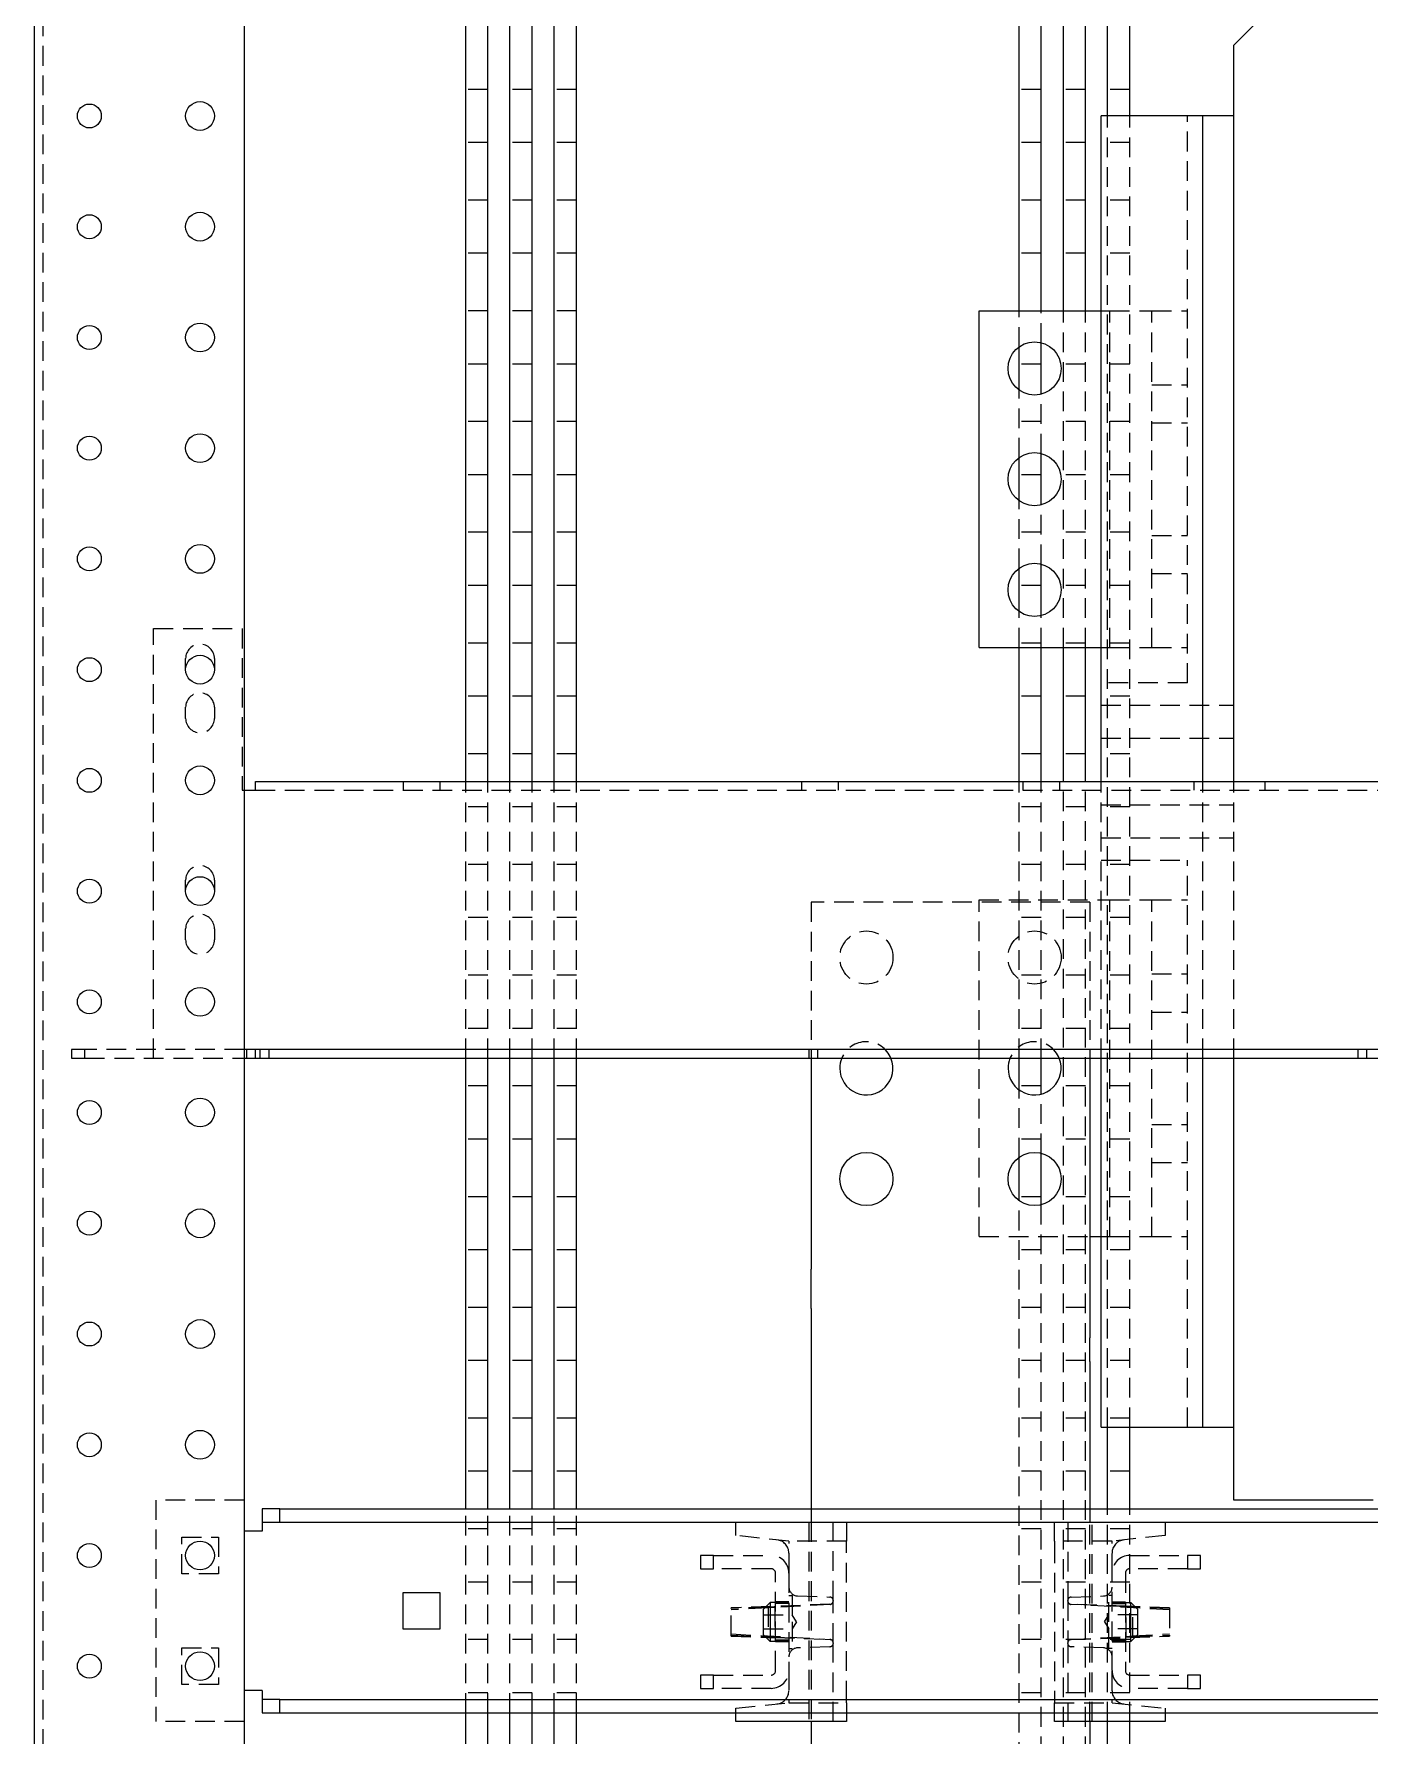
# Model space of a CAD drawing. Header units: millimetres. Extents: x -116965 to 323937, y 291661 to 566926.
# Drawn here: x -12152.3 to -11936.8, y 326147.3 to 326421.8 of the extents above; entities that cross this region are included whole.
import ezdxf

# ---------------------------------------------------------------- set-up
doc = ezdxf.new("R2010")
doc.units = ezdxf.units.MM
doc.linetypes.add('HIDDEN2', pattern=[4.7625, 3.175, -1.5875])
doc.layers.add('ALPHA', color=255, linetype='Continuous')
doc.layers.add('Pointille_Court', color=40, linetype='HIDDEN2', lineweight=25)

msp = doc.modelspace()

# ---------------------------------------------------------------- linework, layer by layer
at = {"layer": 'ALPHA'}
for p, q in [((-12152.301211, 326596.090376), (-12152.301211, 325881.804662)), ((-12118.372639, 326596.090376), (-12118.372639, 325881.804662)), ((-12082.658354, 326301.268947), (-12082.658354, 326596.090376)), ((-12079.086925, 326301.268947), (-12079.086925, 326596.090376)), ((-12075.515496, 326301.268947), (-12075.515496, 326596.090376)), ((-12071.944068, 326301.268947), (-12071.944068, 326596.090376)), ((-12068.372639, 326301.268947), (-12068.372639, 326596.090376)), ((-12064.801211, 326301.268947), (-12064.801211, 326596.090376)), ((-11993.372639, 326377.161805), (-11993.372639, 326596.090376)), ((-11989.801211, 326377.161805), (-11989.801211, 326596.090376)), ((-11986.229782, 326377.161805), (-11986.229782, 326596.090376)), ((-11982.658354, 326377.161805), (-11982.658354, 326596.090376)), ((-11979.086925, 326408.590376), (-11979.086925, 326596.090376)), ((-11975.515496, 326408.590376), (-11975.515496, 326596.090376)), ((-11958.729782, 326420.018947), (-11951.586925, 326427.161805)), ((-11958.729782, 326408.590376), (-11958.729782, 326420.018947)), ((-11980.158354, 326301.268947), (-11980.158354, 326408.590376)), ((-11963.729782, 326408.590376), (-11980.158354, 326408.590376)), ((-11963.729782, 326301.268947), (-11963.729782, 326408.590376)), ((-11958.729782, 326408.590376), (-11963.729782, 326408.590376)), ((-11958.729782, 326301.268947), (-11958.729782, 326408.590376)), ((-11999.801211, 326377.161805), (-11980.158354, 326377.161805)), ((-11999.801211, 326322.87609), (-11999.801211, 326377.161805)), ((-11993.372639, 326364.395092), (-11993.372639, 326371.357088)), ((-11989.801211, 326363.726465), (-11989.801211, 326372.025715)), ((-11993.372639, 326346.537949), (-11993.372639, 326353.499945)), ((-11989.801211, 326345.869322), (-11989.801211, 326354.168572)), ((-11993.372639, 326328.680807), (-11993.372639, 326335.642802)), ((-11989.801211, 326328.012179), (-11989.801211, 326336.31143)), ((-11999.801211, 326322.87609), (-11980.158354, 326322.87609)), ((-11993.372639, 326301.268947), (-11993.372639, 326322.87609)), ((-11989.801211, 326301.268947), (-11989.801211, 326322.87609)), ((-11986.229782, 326301.268947), (-11986.229782, 326322.87609)), ((-11982.658354, 326301.268947), (-11982.658354, 326322.87609)), ((-12118.372639, 326299.840376), (-12116.586925, 326299.840376)), ((-12116.586925, 326299.840376), (-12116.586925, 326301.268947)), ((-12116.586925, 326301.268947), (-11843.015496, 326301.268947)), ((-11757.658354, 326258.054662), (-12118.372639, 326258.054662)), ((-12118.372639, 326256.62609), (-11757.658354, 326256.62609)), ((-12082.658354, 326183.947519), (-12082.658354, 326256.62609)), ((-12079.086925, 326183.947519), (-12079.086925, 326256.62609)), ((-12075.515496, 326183.947519), (-12075.515496, 326256.62609)), ((-12071.944068, 326183.947519), (-12071.944068, 326256.62609)), ((-12068.372639, 326183.947519), (-12068.372639, 326256.62609)), ((-12064.801211, 326183.947519), (-12064.801211, 326256.62609)), ((-12026.944068, 326256.62609), (-12026.944068, 326222.595091)), ((-11993.372639, 326251.537949), (-11993.372639, 326256.62609)), ((-11989.801211, 326250.869322), (-11989.801211, 326256.62609)), ((-11981.944068, 326256.62609), (-11981.944068, 326222.595091)), ((-11980.158354, 326197.161805), (-11980.158354, 326256.62609)), ((-11963.729782, 326197.161805), (-11963.729782, 326256.62609)), ((-11958.729782, 326197.161805), (-11958.729782, 326256.62609)), ((-11993.372639, 326233.680807), (-11993.372639, 326240.642802)), ((-11989.801211, 326233.012179), (-11989.801211, 326241.31143)), ((-11981.944068, 326227.87609), (-11980.158354, 326227.87609)), ((-12026.944068, 326216.281638), (-12026.944068, 326222.595091)), ((-11981.944068, 326222.595091), (-11981.944068, 326216.281638)), ((-12026.944068, 326216.281638), (-12026.944068, 326211.537255)), ((-11981.944068, 326216.281638), (-11981.944068, 326211.537255)), ((-12026.944068, 326211.537255), (-12026.944068, 326207.749183)), ((-11981.944068, 326207.749183), (-11981.944068, 326211.537255)), ((-12026.944068, 326207.749183), (-12026.944068, 326183.947519)), ((-11981.944068, 326207.749183), (-11981.944068, 326183.947519)), ((-11980.158354, 326197.161805), (-11963.729782, 326197.161805)), ((-11979.086925, 326183.947519), (-11979.086925, 326197.161805)), ((-11975.515496, 326183.947519), (-11975.515496, 326197.161805)), ((-11963.729782, 326197.161805), (-11958.729782, 326197.161805)), ((-11958.729782, 326185.37609), (-11958.729782, 326197.161805)), ((-11936.229782, 326185.37609), (-11958.729782, 326185.37609)), ((-12115.515496, 326183.947519), (-12115.515496, 326181.804662)), ((-12112.658354, 326183.947519), (-12115.515496, 326183.947519)), ((-12115.515496, 326181.804662), (-12112.658354, 326181.804662)), ((-12115.515496, 326181.804662), (-12115.515496, 326180.37609)), ((-12112.658354, 326183.947519), (-11763.372639, 326183.947519)), ((-12112.658354, 326181.804662), (-12112.658354, 326183.947519)), ((-12112.658354, 326181.804662), (-11763.372639, 326181.804662)), ((-12115.515496, 326180.37609), (-12118.372639, 326180.37609)), ((-12092.765496, 326170.483233), (-12086.836925, 326170.483233)), ((-12092.765496, 326164.554662), (-12092.765496, 326170.483233)), ((-12086.836925, 326170.483233), (-12086.836925, 326164.554662)), ((-12086.836925, 326164.554662), (-12092.765496, 326164.554662)), ((-12115.515496, 326154.661805), (-12118.372639, 326154.661805)), ((-12115.515496, 326154.661805), (-12115.515496, 326153.233233)), ((-12115.515496, 326153.233233), (-12115.515496, 326151.090376)), ((-12112.658354, 326153.233233), (-12115.515496, 326153.233233)), ((-12112.658354, 326153.233233), (-11763.372639, 326153.233233)), ((-12112.658354, 326151.090376), (-12112.658354, 326153.233233)), ((-12115.515496, 326151.090376), (-12112.658354, 326151.090376)), ((-12112.658354, 326151.090376), (-11763.372639, 326151.090376)), ((-12082.658354, 326082.161805), (-12082.658354, 326151.090376)), ((-12079.086925, 326082.161805), (-12079.086925, 326151.090376)), ((-12075.515496, 326082.161805), (-12075.515496, 326151.090376)), ((-12071.944068, 326082.161805), (-12071.944068, 326151.090376)), ((-12068.372639, 326082.161805), (-12068.372639, 326151.090376)), ((-12064.801211, 326082.161805), (-12064.801211, 326151.090376)), ((-12039.086925, 326149.661805), (-12039.086925, 326151.090376)), ((-12021.229782, 326149.661805), (-12039.086925, 326149.661805)), ((-12026.944068, 326149.661805), (-12026.944068, 326022.518947)), ((-12021.229782, 326151.090376), (-12021.229782, 326149.661805)), ((-11987.658354, 326149.661805), (-11987.658354, 326151.090376)), ((-11969.801211, 326149.661805), (-11987.658354, 326149.661805)), ((-11981.944068, 326149.661805), (-11981.944068, 326022.518947)), ((-11979.086925, 326126.260885), (-11979.086925, 326149.661805)), ((-11975.515496, 326126.260885), (-11975.515496, 326149.661805)), ((-11969.801211, 326151.090376), (-11969.801211, 326149.661805))]:
    msp.add_line(p, q, dxfattribs=at)
for centre, radius in [((-12143.372639, 326408.590376), 1.928571), ((-12125.515496, 326408.590376), 2.321429), ((-12125.515496, 326390.733233), 2.321429), ((-12143.372639, 326390.733233), 1.928571), ((-12143.372639, 326372.87609), 1.928571), ((-12125.515496, 326372.87609), 2.321429), ((-11990.872639, 326367.87609), 4.285714), ((-12125.515496, 326355.018947), 2.321429), ((-12143.372639, 326355.018947), 1.928571), ((-11990.872639, 326350.018947), 4.285714), ((-12143.372639, 326337.161805), 1.928571), ((-12125.515496, 326337.161805), 2.321429), ((-11990.872639, 326332.161805), 4.285714), ((-12125.515496, 326319.304662), 2.321429), ((-12143.372639, 326319.304662), 1.928571), ((-12143.372639, 326301.447519), 1.928571), ((-12125.515496, 326301.447519), 2.321429), ((-12125.515496, 326283.590376), 2.321429), ((-12143.372639, 326283.590376), 1.928571), ((-12143.372639, 326265.733233), 1.928571), ((-12125.515496, 326265.733233), 2.321429), ((-12143.372639, 326247.87609), 1.928571), ((-12125.515496, 326247.87609), 2.321429), ((-12018.015496, 326237.161805), 4.285714), ((-11990.872639, 326237.161805), 4.285714), ((-12143.372639, 326230.018947), 1.928571), ((-12125.515496, 326230.018947), 2.321429), ((-12143.372639, 326212.161805), 1.928571), ((-12125.515496, 326212.161805), 2.321429), ((-12143.372639, 326194.304662), 1.928571), ((-12125.515496, 326194.304662), 2.321429), ((-12143.372639, 326176.447519), 1.928571), ((-12125.515496, 326176.447519), 2.321429), ((-12143.372639, 326158.590376), 1.928571), ((-12125.515496, 326158.590376), 2.321429)]:
    msp.add_circle(centre, radius, dxfattribs=at)
for centre, start, end in [((-12018.015496, 326255.018947), 157.97568716, 180), ((-12018.015496, 326255.018947), 180, 22.02431284), ((-11990.872639, 326255.018947), 157.97568716, 180), ((-11990.872639, 326255.018947), 180, 22.02431284)]:
    msp.add_arc(centre, 4.285714, start, end, dxfattribs=at)
at = {"layer": 'Pointille_Court'}
for p, q in [((-12150.872639, 326596.090376), (-12150.872639, 325881.804662)), ((-12079.086925, 326412.87609), (-12082.658354, 326412.87609)), ((-12071.944068, 326412.87609), (-12075.515496, 326412.87609)), ((-12064.801211, 326412.87609), (-12068.372639, 326412.87609)), ((-11989.801211, 326412.87609), (-11993.372639, 326412.87609)), ((-11982.658354, 326412.87609), (-11986.229782, 326412.87609)), ((-11975.515496, 326412.87609), (-11979.086925, 326412.87609)), ((-11979.086925, 326197.161805), (-11979.086925, 326408.590376)), ((-11975.515496, 326197.161805), (-11975.515496, 326408.590376)), ((-11966.229782, 326317.161805), (-11966.229782, 326408.590376)), ((-12079.086925, 326404.304662), (-12082.658354, 326404.304662)), ((-12071.944068, 326404.304662), (-12075.515496, 326404.304662)), ((-12064.801211, 326404.304662), (-12068.372639, 326404.304662)), ((-11989.801211, 326404.304662), (-11993.372639, 326404.304662)), ((-11982.658354, 326404.304662), (-11986.229782, 326404.304662)), ((-11975.515496, 326404.304662), (-11979.086925, 326404.304662)), ((-12079.086925, 326395.018947), (-12082.658354, 326395.018947)), ((-12071.944068, 326395.018947), (-12075.515496, 326395.018947)), ((-12064.801211, 326395.018947), (-12068.372639, 326395.018947)), ((-11989.801211, 326395.018947), (-11993.372639, 326395.018947)), ((-11982.658354, 326395.018947), (-11986.229782, 326395.018947)), ((-11975.515496, 326395.018947), (-11979.086925, 326395.018947)), ((-12079.086925, 326386.447519), (-12082.658354, 326386.447519)), ((-12071.944068, 326386.447519), (-12075.515496, 326386.447519)), ((-12064.801211, 326386.447519), (-12068.372639, 326386.447519)), ((-11989.801211, 326386.447519), (-11993.372639, 326386.447519)), ((-11982.658354, 326386.447519), (-11986.229782, 326386.447519)), ((-11975.515496, 326386.447519), (-11979.086925, 326386.447519)), ((-12079.086925, 326377.161805), (-12082.658354, 326377.161805)), ((-12071.944068, 326377.161805), (-12075.515496, 326377.161805)), ((-12064.801211, 326377.161805), (-12068.372639, 326377.161805)), ((-11993.372639, 326371.357088), (-11993.372639, 326377.161805)), ((-11989.801211, 326372.025715), (-11989.801211, 326377.161805)), ((-11986.229782, 326322.87609), (-11986.229782, 326377.161805)), ((-11982.658354, 326322.87609), (-11982.658354, 326377.161805)), ((-11980.158354, 326377.161805), (-11978.729782, 326377.161805)), ((-11978.729782, 326322.87609), (-11978.729782, 326377.161805)), ((-11978.729782, 326377.161805), (-11971.944068, 326377.161805)), ((-11971.944068, 326377.161805), (-11966.229782, 326377.161805)), ((-11971.944068, 326322.87609), (-11971.944068, 326377.161805)), ((-12079.086925, 326368.590376), (-12082.658354, 326368.590376)), ((-12071.944068, 326368.590376), (-12075.515496, 326368.590376)), ((-12064.801211, 326368.590376), (-12068.372639, 326368.590376)), ((-11989.801211, 326368.590376), (-11993.372639, 326368.590376)), ((-11982.658354, 326368.590376), (-11986.229782, 326368.590376)), ((-11975.515496, 326368.590376), (-11979.086925, 326368.590376)), ((-11993.372639, 326353.499945), (-11993.372639, 326364.395092)), ((-11989.801211, 326354.168572), (-11989.801211, 326363.726465)), ((-11971.944068, 326365.233233), (-11966.229782, 326365.233233)), ((-12079.086925, 326359.304662), (-12082.658354, 326359.304662)), ((-12071.944068, 326359.304662), (-12075.515496, 326359.304662)), ((-12064.801211, 326359.304662), (-12068.372639, 326359.304662)), ((-11989.801211, 326359.304662), (-11993.372639, 326359.304662)), ((-11982.658354, 326359.304662), (-11986.229782, 326359.304662)), ((-11975.515496, 326359.304662), (-11979.086925, 326359.304662)), ((-11971.944068, 326359.090376), (-11966.229782, 326359.090376)), ((-12079.086925, 326350.733233), (-12082.658354, 326350.733233)), ((-12071.944068, 326350.733233), (-12075.515496, 326350.733233)), ((-12064.801211, 326350.733233), (-12068.372639, 326350.733233)), ((-11989.801211, 326350.733233), (-11993.372639, 326350.733233)), ((-11982.658354, 326350.733233), (-11986.229782, 326350.733233)), ((-11975.515496, 326350.733233), (-11979.086925, 326350.733233)), ((-11993.372639, 326335.642802), (-11993.372639, 326346.537949)), ((-11989.801211, 326336.31143), (-11989.801211, 326345.869322)), ((-12079.086925, 326341.447519), (-12082.658354, 326341.447519)), ((-12071.944068, 326341.447519), (-12075.515496, 326341.447519)), ((-12064.801211, 326341.447519), (-12068.372639, 326341.447519)), ((-11989.801211, 326341.447519), (-11993.372639, 326341.447519)), ((-11982.658354, 326341.447519), (-11986.229782, 326341.447519)), ((-11975.515496, 326341.447519), (-11979.086925, 326341.447519)), ((-11971.944068, 326340.947519), (-11966.229782, 326340.947519)), ((-12079.086925, 326332.87609), (-12082.658354, 326332.87609)), ((-12071.944068, 326332.87609), (-12075.515496, 326332.87609)), ((-12064.801211, 326332.87609), (-12068.372639, 326332.87609)), ((-11989.801211, 326332.87609), (-11993.372639, 326332.87609)), ((-11982.658354, 326332.87609), (-11986.229782, 326332.87609)), ((-11975.515496, 326332.87609), (-11979.086925, 326332.87609)), ((-11971.944068, 326334.804662), (-11966.229782, 326334.804662)), ((-11993.372639, 326322.87609), (-11993.372639, 326328.680807)), ((-11989.801211, 326322.87609), (-11989.801211, 326328.012179)), ((-12133.015496, 326325.911805), (-12118.729782, 326325.911805)), ((-12133.015496, 326256.62609), (-12133.015496, 326325.911805)), ((-12118.729782, 326325.911805), (-12118.729782, 326299.840376)), ((-12079.086925, 326323.590376), (-12082.658354, 326323.590376)), ((-12071.944068, 326323.590376), (-12075.515496, 326323.590376)), ((-12064.801211, 326323.590376), (-12068.372639, 326323.590376)), ((-11989.801211, 326323.590376), (-11993.372639, 326323.590376)), ((-11982.658354, 326323.590376), (-11986.229782, 326323.590376)), ((-11980.158354, 326322.87609), (-11978.729782, 326322.87609)), ((-11975.515496, 326323.590376), (-11979.086925, 326323.590376)), ((-11978.729782, 326322.87609), (-11971.944068, 326322.87609)), ((-11971.944068, 326322.87609), (-11966.229782, 326322.87609)), ((-12127.836925, 326319.304662), (-12127.836925, 326321.090376)), ((-12123.194068, 326321.090376), (-12123.194068, 326319.304662)), ((-11966.229782, 326317.161805), (-11980.158354, 326317.161805)), ((-12079.086925, 326315.018947), (-12082.658354, 326315.018947)), ((-12071.944068, 326315.018947), (-12075.515496, 326315.018947)), ((-12064.801211, 326315.018947), (-12068.372639, 326315.018947)), ((-11989.801211, 326315.018947), (-11993.372639, 326315.018947)), ((-11982.658354, 326315.018947), (-11986.229782, 326315.018947)), ((-11980.158354, 326313.590376), (-11958.729782, 326313.590376)), ((-11975.515496, 326315.018947), (-11979.086925, 326315.018947)), ((-12127.836925, 326311.447519), (-12127.836925, 326313.233233)), ((-12123.194068, 326313.233233), (-12123.194068, 326311.447519)), ((-11980.158354, 326308.233233), (-11958.729782, 326308.233233)), ((-12079.086925, 326305.733233), (-12082.658354, 326305.733233)), ((-12071.944068, 326305.733233), (-12075.515496, 326305.733233)), ((-12064.801211, 326305.733233), (-12068.372639, 326305.733233)), ((-11989.801211, 326305.733233), (-11993.372639, 326305.733233)), ((-11982.658354, 326305.733233), (-11986.229782, 326305.733233)), ((-11975.515496, 326305.733233), (-11979.086925, 326305.733233)), ((-12118.729782, 326299.840376), (-12118.372639, 326299.840376)), ((-12116.586925, 326299.840376), (-11843.015496, 326299.840376)), ((-12092.765496, 326301.268947), (-12092.765496, 326299.840376)), ((-12086.836925, 326301.268947), (-12086.836925, 326299.840376)), ((-12082.658354, 326256.62609), (-12082.658354, 326301.268947)), ((-12079.086925, 326256.62609), (-12079.086925, 326301.268947)), ((-12075.515496, 326256.62609), (-12075.515496, 326301.268947)), ((-12071.944068, 326256.62609), (-12071.944068, 326301.268947)), ((-12068.372639, 326256.62609), (-12068.372639, 326301.268947)), ((-12064.801211, 326256.62609), (-12064.801211, 326301.268947)), ((-12028.479782, 326301.268947), (-12028.479782, 326299.840376)), ((-12022.551211, 326301.268947), (-12022.551211, 326299.840376)), ((-11993.372639, 326256.62609), (-11993.372639, 326301.268947)), ((-11992.765496, 326301.268947), (-11992.765496, 326299.840376)), ((-11989.801211, 326256.62609), (-11989.801211, 326301.268947)), ((-11986.836925, 326301.268947), (-11986.836925, 326299.840376)), ((-11986.229782, 326067.87609), (-11986.229782, 326301.268947)), ((-11982.658354, 326067.87609), (-11982.658354, 326301.268947)), ((-11980.158354, 326256.62609), (-11980.158354, 326301.268947)), ((-11965.158354, 326301.268947), (-11965.158354, 326299.840376)), ((-11963.729782, 326256.62609), (-11963.729782, 326301.268947)), ((-11958.729782, 326256.62609), (-11958.729782, 326301.268947)), ((-11953.729782, 326301.268947), (-11953.729782, 326299.840376)), ((-12079.086925, 326297.161805), (-12082.658354, 326297.161805)), ((-12071.944068, 326297.161805), (-12075.515496, 326297.161805)), ((-12064.801211, 326297.161805), (-12068.372639, 326297.161805)), ((-11989.801211, 326297.161805), (-11993.372639, 326297.161805)), ((-11982.658354, 326297.161805), (-11986.229782, 326297.161805)), ((-11980.158354, 326297.518947), (-11958.729782, 326297.518947)), ((-11975.515496, 326297.161805), (-11979.086925, 326297.161805)), ((-11980.158354, 326292.161805), (-11958.729782, 326292.161805)), ((-12079.086925, 326287.87609), (-12082.658354, 326287.87609)), ((-12071.944068, 326287.87609), (-12075.515496, 326287.87609)), ((-12064.801211, 326287.87609), (-12068.372639, 326287.87609)), ((-11989.801211, 326287.87609), (-11993.372639, 326287.87609)), ((-11982.658354, 326287.87609), (-11986.229782, 326287.87609)), ((-11980.158354, 326288.590376), (-11966.229782, 326288.590376)), ((-11975.515496, 326287.87609), (-11979.086925, 326287.87609)), ((-11966.229782, 326197.161805), (-11966.229782, 326288.590376)), ((-12127.836925, 326283.590376), (-12127.836925, 326285.37609)), ((-12123.194068, 326285.37609), (-12123.194068, 326283.590376)), ((-11981.944068, 326281.804662), (-12026.944068, 326281.804662)), ((-12026.944068, 326281.804662), (-12026.944068, 326256.62609)), ((-11999.801211, 326282.161805), (-11980.158354, 326282.161805)), ((-11999.801211, 326227.87609), (-11999.801211, 326282.161805)), ((-11981.944068, 326281.804662), (-11981.944068, 326256.62609)), ((-11980.158354, 326282.161805), (-11978.729782, 326282.161805)), ((-11978.729782, 326227.87609), (-11978.729782, 326282.161805)), ((-11978.729782, 326282.161805), (-11971.944068, 326282.161805)), ((-11971.944068, 326282.161805), (-11966.229782, 326282.161805)), ((-11971.944068, 326227.87609), (-11971.944068, 326282.161805)), ((-12079.086925, 326279.304662), (-12082.658354, 326279.304662)), ((-12071.944068, 326279.304662), (-12075.515496, 326279.304662)), ((-12064.801211, 326279.304662), (-12068.372639, 326279.304662)), ((-11989.801211, 326279.304662), (-11993.372639, 326279.304662)), ((-11982.658354, 326279.304662), (-11986.229782, 326279.304662)), ((-11975.515496, 326279.304662), (-11979.086925, 326279.304662)), ((-12127.836925, 326275.733233), (-12127.836925, 326277.518947)), ((-12123.194068, 326277.518947), (-12123.194068, 326275.733233)), ((-12079.086925, 326270.018947), (-12082.658354, 326270.018947)), ((-12071.944068, 326270.018947), (-12075.515496, 326270.018947)), ((-12064.801211, 326270.018947), (-12068.372639, 326270.018947)), ((-11989.801211, 326270.018947), (-11993.372639, 326270.018947)), ((-11982.658354, 326270.018947), (-11986.229782, 326270.018947)), ((-11975.515496, 326270.018947), (-11979.086925, 326270.018947)), ((-11971.944068, 326270.233233), (-11966.229782, 326270.233233)), ((-11971.944068, 326264.090376), (-11966.229782, 326264.090376)), ((-12079.086925, 326261.447519), (-12082.658354, 326261.447519)), ((-12071.944068, 326261.447519), (-12075.515496, 326261.447519)), ((-12064.801211, 326261.447519), (-12068.372639, 326261.447519)), ((-11989.801211, 326261.447519), (-11993.372639, 326261.447519)), ((-11982.658354, 326261.447519), (-11986.229782, 326261.447519)), ((-11975.515496, 326261.447519), (-11979.086925, 326261.447519)), ((-12146.229782, 326258.054662), (-12146.229782, 326256.62609)), ((-12144.086925, 326258.054662), (-12146.229782, 326258.054662)), ((-12146.229782, 326256.62609), (-12144.086925, 326256.62609)), ((-12118.372639, 326258.054662), (-12144.086925, 326258.054662)), ((-12144.086925, 326256.62609), (-12144.086925, 326258.054662)), ((-12144.086925, 326256.62609), (-12118.372639, 326256.62609)), ((-12118.015496, 326258.054662), (-12118.015496, 326256.62609)), ((-12116.586925, 326256.62609), (-12116.586925, 326258.054662)), ((-12115.872639, 326258.054662), (-12115.872639, 326256.62609)), ((-12114.444068, 326258.054662), (-12114.444068, 326256.62609)), ((-12027.301211, 326258.054662), (-12027.301211, 326256.62609)), ((-12025.872639, 326258.054662), (-12025.872639, 326256.62609)), ((-11938.729782, 326258.054662), (-11938.729782, 326256.62609)), ((-11937.301211, 326258.054662), (-11937.301211, 326256.62609)), ((-12079.086925, 326252.161805), (-12082.658354, 326252.161805)), ((-12071.944068, 326252.161805), (-12075.515496, 326252.161805)), ((-12064.801211, 326252.161805), (-12068.372639, 326252.161805)), ((-11989.801211, 326252.161805), (-11993.372639, 326252.161805)), ((-11993.372639, 326240.642802), (-11993.372639, 326251.537949)), ((-11989.801211, 326241.31143), (-11989.801211, 326250.869322)), ((-11982.658354, 326252.161805), (-11986.229782, 326252.161805)), ((-11975.515496, 326252.161805), (-11979.086925, 326252.161805)), ((-11971.944068, 326245.947519), (-11966.229782, 326245.947519)), ((-12079.086925, 326243.590376), (-12082.658354, 326243.590376)), ((-12071.944068, 326243.590376), (-12075.515496, 326243.590376)), ((-12064.801211, 326243.590376), (-12068.372639, 326243.590376)), ((-11989.801211, 326243.590376), (-11993.372639, 326243.590376)), ((-11982.658354, 326243.590376), (-11986.229782, 326243.590376)), ((-11975.515496, 326243.590376), (-11979.086925, 326243.590376)), ((-11971.944068, 326239.804662), (-11966.229782, 326239.804662)), ((-12079.086925, 326234.304662), (-12082.658354, 326234.304662)), ((-12071.944068, 326234.304662), (-12075.515496, 326234.304662)), ((-12064.801211, 326234.304662), (-12068.372639, 326234.304662)), ((-11989.801211, 326234.304662), (-11993.372639, 326234.304662)), ((-11982.658354, 326234.304662), (-11986.229782, 326234.304662)), ((-11975.515496, 326234.304662), (-11979.086925, 326234.304662)), ((-11993.372639, 326057.428517), (-11993.372639, 326233.680807)), ((-11989.801211, 326067.87609), (-11989.801211, 326233.012179)), ((-12079.086925, 326225.733233), (-12082.658354, 326225.733233)), ((-12071.944068, 326225.733233), (-12075.515496, 326225.733233)), ((-12064.801211, 326225.733233), (-12068.372639, 326225.733233)), ((-11999.801211, 326227.87609), (-11981.944068, 326227.87609)), ((-11989.801211, 326225.733233), (-11993.372639, 326225.733233)), ((-11982.658354, 326225.733233), (-11986.229782, 326225.733233)), ((-11980.158354, 326227.87609), (-11978.729782, 326227.87609)), ((-11975.515496, 326225.733233), (-11979.086925, 326225.733233)), ((-11978.729782, 326227.87609), (-11971.944068, 326227.87609)), ((-11971.944068, 326227.87609), (-11966.229782, 326227.87609)), ((-12079.086925, 326216.447519), (-12082.658354, 326216.447519)), ((-12071.944068, 326216.447519), (-12075.515496, 326216.447519)), ((-12064.801211, 326216.447519), (-12068.372639, 326216.447519)), ((-11989.801211, 326216.447519), (-11993.372639, 326216.447519)), ((-11982.658354, 326216.447519), (-11986.229782, 326216.447519)), ((-11975.515496, 326216.447519), (-11979.086925, 326216.447519)), ((-12079.086925, 326207.87609), (-12082.658354, 326207.87609)), ((-12071.944068, 326207.87609), (-12075.515496, 326207.87609)), ((-12064.801211, 326207.87609), (-12068.372639, 326207.87609)), ((-11989.801211, 326207.87609), (-11993.372639, 326207.87609)), ((-11982.658354, 326207.87609), (-11986.229782, 326207.87609)), ((-11975.515496, 326207.87609), (-11979.086925, 326207.87609)), ((-12079.086925, 326198.590376), (-12082.658354, 326198.590376)), ((-12071.944068, 326198.590376), (-12075.515496, 326198.590376)), ((-12064.801211, 326198.590376), (-12068.372639, 326198.590376)), ((-11989.801211, 326198.590376), (-11993.372639, 326198.590376)), ((-11982.658354, 326198.590376), (-11986.229782, 326198.590376)), ((-11975.515496, 326198.590376), (-11979.086925, 326198.590376)), ((-12079.086925, 326190.018947), (-12082.658354, 326190.018947)), ((-12071.944068, 326190.018947), (-12075.515496, 326190.018947)), ((-12064.801211, 326190.018947), (-12068.372639, 326190.018947)), ((-11989.801211, 326190.018947), (-11993.372639, 326190.018947)), ((-11982.658354, 326190.018947), (-11986.229782, 326190.018947)), ((-11975.515496, 326190.018947), (-11979.086925, 326190.018947)), ((-12132.658354, 326185.37609), (-12132.658354, 326149.661805)), ((-12118.372639, 326185.37609), (-12132.658354, 326185.37609)), ((-12082.658354, 326151.090376), (-12082.658354, 326183.947519)), ((-12079.086925, 326151.090376), (-12079.086925, 326183.947519)), ((-12075.515496, 326151.090376), (-12075.515496, 326183.947519)), ((-12071.944068, 326151.090376), (-12071.944068, 326183.947519)), ((-12068.372639, 326151.090376), (-12068.372639, 326183.947519)), ((-12064.801211, 326151.090376), (-12064.801211, 326183.947519)), ((-12039.086925, 326179.661805), (-12039.086925, 326181.804662)), ((-12027.301211, 326181.804662), (-12027.301211, 326149.661805)), ((-12026.944068, 326183.947519), (-12026.944068, 326181.804662)), ((-12026.944068, 326181.804662), (-12026.944068, 326149.661805)), ((-12023.372639, 326169.201614), (-12023.372639, 326181.804662)), ((-12021.229782, 326181.804662), (-12021.229782, 326178.761805)), ((-11987.658354, 326178.761805), (-11987.658354, 326181.804662)), ((-11985.515496, 326181.804662), (-11985.515496, 326169.201614)), ((-11981.944068, 326183.947519), (-11981.944068, 326181.804662)), ((-11981.944068, 326149.661805), (-11981.944068, 326181.804662)), ((-11981.586925, 326149.661805), (-11981.586925, 326181.804662)), ((-11979.086925, 326149.661805), (-11979.086925, 326183.947519)), ((-11975.515496, 326149.661805), (-11975.515496, 326183.947519)), ((-11969.801211, 326181.804662), (-11969.801211, 326179.661805)), ((-12128.479782, 326173.483233), (-12128.479782, 326179.411805)), ((-12128.479782, 326179.411805), (-12122.551211, 326179.411805)), ((-12122.551211, 326179.411805), (-12122.551211, 326173.483233)), ((-12079.086925, 326180.733233), (-12082.658354, 326180.733233)), ((-12071.944068, 326180.733233), (-12075.515496, 326180.733233)), ((-12064.801211, 326180.733233), (-12068.372639, 326180.733233)), ((-12030.515496, 326178.760911), (-12039.086925, 326179.661805)), ((-11989.801211, 326180.733233), (-11993.372639, 326180.733233)), ((-11982.658354, 326180.733233), (-11986.229782, 326180.733233)), ((-11975.515496, 326180.733233), (-11979.086925, 326180.733233)), ((-11969.801211, 326179.661805), (-11978.372639, 326178.760911)), ((-12044.801211, 326176.447519), (-12044.801211, 326174.304662)), ((-12042.658354, 326176.447519), (-12044.801211, 326176.447519)), ((-12042.658354, 326176.447519), (-12033.372639, 326176.447519)), ((-12042.658354, 326174.304662), (-12042.658354, 326176.447519)), ((-12021.229782, 326178.761805), (-12030.515496, 326178.761805)), ((-12030.515496, 326178.761805), (-12030.515496, 326178.760911)), ((-12030.515496, 326178.760911), (-12030.515496, 326178.404662)), ((-12030.515496, 326176.831474), (-12030.515496, 326173.590376)), ((-12021.229782, 326178.404662), (-12021.229782, 326178.761805)), ((-12021.229782, 326153.061805), (-12021.229782, 326178.404662)), ((-11987.658354, 326178.761805), (-11987.658354, 326178.404662)), ((-11978.372639, 326178.761805), (-11987.658354, 326178.761805)), ((-11987.658354, 326178.404662), (-11987.658354, 326153.061805)), ((-11978.372639, 326178.760911), (-11978.372639, 326178.761805)), ((-11978.372639, 326178.404662), (-11978.372639, 326178.760911)), ((-11978.372639, 326173.590376), (-11978.372639, 326176.831474)), ((-11975.515496, 326176.447519), (-11966.229782, 326176.447519)), ((-11964.086925, 326176.447519), (-11966.229782, 326176.447519)), ((-11966.229782, 326176.447519), (-11966.229782, 326174.304662)), ((-11964.086925, 326174.304662), (-11964.086925, 326176.447519)), ((-12122.551211, 326173.483233), (-12128.479782, 326173.483233)), ((-12044.801211, 326174.304662), (-12042.658354, 326174.304662)), ((-12033.372639, 326174.304662), (-12042.658354, 326174.304662)), ((-12032.658354, 326157.87609), (-12032.658354, 326173.590376)), ((-12030.515496, 326173.590376), (-12030.515496, 326157.87609)), ((-11978.372639, 326157.87609), (-11978.372639, 326173.590376)), ((-11976.229782, 326173.590376), (-11976.229782, 326157.87609)), ((-11966.229782, 326174.304662), (-11975.515496, 326174.304662)), ((-11966.229782, 326174.304662), (-11964.086925, 326174.304662)), ((-12079.086925, 326172.161805), (-12082.658354, 326172.161805)), ((-12071.944068, 326172.161805), (-12075.515496, 326172.161805)), ((-12064.801211, 326172.161805), (-12068.372639, 326172.161805)), ((-11989.801211, 326172.161805), (-11993.372639, 326172.161805)), ((-11982.658354, 326172.161805), (-11986.229782, 326172.161805)), ((-11975.515496, 326172.161805), (-11979.086925, 326172.161805)), ((-12023.889528, 326168.572201), (-12039.801211, 326168.012704)), ((-12033.872639, 326168.133854), (-12039.801211, 326167.87609)), ((-12039.801211, 326167.87609), (-12039.801211, 326168.012704)), ((-12033.872639, 326168.000197), (-12039.801211, 326167.666967)), ((-12039.801211, 326163.590376), (-12039.801211, 326167.87609)), ((-12034.622639, 326167.804662), (-12033.551211, 326168.87609)), ((-12033.872639, 326168.221168), (-12033.872639, 326168.133854)), ((-12032.801211, 326168.180438), (-12033.872639, 326168.133854)), ((-12033.872639, 326168.133854), (-12033.872639, 326163.332612)), ((-12032.801211, 326168.060419), (-12033.872639, 326168.000197)), ((-12030.515496, 326168.87609), (-12033.551211, 326168.87609)), ((-12033.551211, 326168.87609), (-12033.551211, 326165.733233)), ((-12023.885084, 326168.568096), (-12032.801211, 326168.180438)), ((-12023.87829, 326168.561955), (-12032.801211, 326168.060419)), ((-12032.801211, 326168.180438), (-12032.801211, 326168.258842)), ((-12032.801211, 326168.180438), (-12032.801211, 326163.286028)), ((-12030.515496, 326168.947519), (-12032.658354, 326168.947519)), ((-12030.515496, 326168.697519), (-12032.658354, 326168.697519)), ((-12030.515496, 326170.018947), (-12029.979782, 326170.018947)), ((-12029.979782, 326170.018947), (-12029.979782, 326165.733233)), ((-12029.136781, 326169.920236), (-12023.889657, 326169.737002)), ((-12023.372639, 326169.201614), (-12023.372639, 326169.103304)), ((-12023.372639, 326162.363162), (-12023.372639, 326169.103304)), ((-11985.515496, 326169.103304), (-11985.515496, 326169.201614)), ((-11985.515496, 326169.103304), (-11985.515496, 326162.363162)), ((-11969.086925, 326167.666967), (-11985.009846, 326168.561955)), ((-11976.086925, 326168.180438), (-11985.003052, 326168.568096)), ((-11976.086925, 326168.258842), (-11984.998608, 326168.572201)), ((-11984.998478, 326169.737002), (-11979.751354, 326169.920236)), ((-11978.372639, 326170.018947), (-11978.908354, 326170.018947)), ((-11978.908354, 326165.733233), (-11978.908354, 326170.018947)), ((-11978.372639, 326168.947519), (-11976.229782, 326168.947519)), ((-11978.372639, 326168.87609), (-11975.336925, 326168.87609)), ((-11978.372639, 326168.697519), (-11976.229782, 326168.697519)), ((-11976.086925, 326168.258842), (-11976.086925, 326168.180438)), ((-11975.015496, 326168.221168), (-11976.086925, 326168.258842)), ((-11976.086925, 326163.286028), (-11976.086925, 326168.180438)), ((-11975.015496, 326168.133854), (-11976.086925, 326168.180438)), ((-11974.265496, 326167.804662), (-11975.336925, 326168.87609)), ((-11975.336925, 326165.733233), (-11975.336925, 326168.87609)), ((-11969.086925, 326168.012704), (-11975.015496, 326168.221168)), ((-11975.015496, 326168.221168), (-11975.015496, 326168.133854)), ((-11969.086925, 326167.87609), (-11975.015496, 326168.133854)), ((-11975.015496, 326163.332612), (-11975.015496, 326168.133854)), ((-11969.086925, 326168.012704), (-11969.086925, 326167.87609)), ((-11969.086925, 326167.87609), (-11969.086925, 326163.590376)), ((-12034.622639, 326165.733233), (-12034.622639, 326167.804662)), ((-12034.622639, 326166.87609), (-12030.515496, 326166.87609)), ((-12034.622639, 326163.661805), (-12034.622639, 326165.733233)), ((-12033.551211, 326165.733233), (-12033.551211, 326162.590376)), ((-12029.293084, 326165.733233), (-12029.979782, 326166.87609)), ((-12029.293084, 326165.733233), (-12029.979782, 326164.590376)), ((-12029.979782, 326165.733233), (-12029.979782, 326161.447519)), ((-11979.595051, 326165.733233), (-11978.908354, 326166.87609)), ((-11979.595051, 326165.733233), (-11978.908354, 326164.590376)), ((-11978.908354, 326161.447519), (-11978.908354, 326165.733233)), ((-11974.265496, 326166.87609), (-11978.372639, 326166.87609)), ((-11975.336925, 326162.590376), (-11975.336925, 326165.733233)), ((-11974.265496, 326167.804662), (-11974.265496, 326165.733233)), ((-11974.265496, 326165.733233), (-11974.265496, 326163.661805)), ((-12079.086925, 326162.87609), (-12082.658354, 326162.87609)), ((-12071.944068, 326162.87609), (-12075.515496, 326162.87609)), ((-12064.801211, 326162.87609), (-12068.372639, 326162.87609)), ((-12039.801211, 326163.7995), (-12023.87829, 326162.904512)), ((-12039.801211, 326163.453763), (-12039.801211, 326163.590376)), ((-12039.801211, 326163.590376), (-12033.872639, 326163.332612)), ((-12039.801211, 326163.453763), (-12033.872639, 326163.245298)), ((-12034.622639, 326164.590376), (-12030.515496, 326164.590376)), ((-12034.622639, 326163.661805), (-12033.551211, 326162.590376)), ((-12033.872639, 326163.245298), (-12033.872639, 326163.332612)), ((-12033.872639, 326163.332612), (-12032.801211, 326163.286028)), ((-12033.872639, 326163.245298), (-12032.801211, 326163.207624)), ((-12030.515496, 326162.590376), (-12033.551211, 326162.590376)), ((-12032.801211, 326163.207624), (-12032.801211, 326163.286028)), ((-12032.801211, 326163.286028), (-12023.885084, 326162.89837)), ((-12032.801211, 326163.207624), (-12023.889528, 326162.894265)), ((-12030.515496, 326162.768947), (-12032.658354, 326162.768947)), ((-12030.515496, 326162.518947), (-12032.658354, 326162.518947)), ((-11989.801211, 326162.87609), (-11993.372639, 326162.87609)), ((-11982.658354, 326162.87609), (-11986.229782, 326162.87609)), ((-11985.009846, 326162.904512), (-11976.086925, 326163.406047)), ((-11985.003052, 326162.89837), (-11976.086925, 326163.286028)), ((-11984.998608, 326162.894265), (-11969.086925, 326163.453763)), ((-11975.515496, 326162.87609), (-11979.086925, 326162.87609)), ((-11974.265496, 326164.590376), (-11978.372639, 326164.590376)), ((-11978.372639, 326162.768947), (-11976.229782, 326162.768947)), ((-11978.372639, 326162.590376), (-11975.336925, 326162.590376)), ((-11978.372639, 326162.518947), (-11976.229782, 326162.518947)), ((-11976.086925, 326163.406047), (-11975.015496, 326163.466269)), ((-11976.086925, 326163.286028), (-11975.015496, 326163.332612)), ((-11976.086925, 326163.286028), (-11976.086925, 326163.207624)), ((-11974.265496, 326163.661805), (-11975.336925, 326162.590376)), ((-11975.015496, 326163.466269), (-11969.086925, 326163.7995)), ((-11975.015496, 326163.332612), (-11969.086925, 326163.590376)), ((-11975.015496, 326163.245298), (-11975.015496, 326163.332612)), ((-11969.086925, 326163.590376), (-11969.086925, 326163.453763)), ((-12128.479782, 326155.62609), (-12128.479782, 326161.554662)), ((-12128.479782, 326161.554662), (-12122.551211, 326161.554662)), ((-12122.551211, 326161.554662), (-12122.551211, 326155.62609)), ((-12030.515496, 326161.447519), (-12029.979782, 326161.447519)), ((-12023.889657, 326161.729464), (-12029.136781, 326161.546231)), ((-12023.372639, 326162.363162), (-12023.372639, 326162.264852)), ((-12023.372639, 326149.661805), (-12023.372639, 326162.264852)), ((-11985.515496, 326162.264852), (-11985.515496, 326162.363162)), ((-11985.515496, 326162.264852), (-11985.515496, 326149.661805)), ((-11979.751354, 326161.546231), (-11984.998478, 326161.729464)), ((-11978.372639, 326161.447519), (-11978.908354, 326161.447519)), ((-12044.801211, 326157.161805), (-12044.801211, 326155.018947)), ((-12042.658354, 326157.161805), (-12044.801211, 326157.161805)), ((-12042.658354, 326155.018947), (-12042.658354, 326157.161805)), ((-12042.658354, 326157.161805), (-12033.372639, 326157.161805)), ((-12030.515496, 326157.87609), (-12030.515496, 326154.634992)), ((-11978.372639, 326154.634992), (-11978.372639, 326157.87609)), ((-11975.515496, 326157.161805), (-11966.229782, 326157.161805)), ((-11966.229782, 326157.161805), (-11966.229782, 326155.018947)), ((-11964.086925, 326157.161805), (-11966.229782, 326157.161805)), ((-11964.086925, 326155.018947), (-11964.086925, 326157.161805)), ((-12122.551211, 326155.62609), (-12128.479782, 326155.62609)), ((-12079.086925, 326154.304662), (-12082.658354, 326154.304662)), ((-12071.944068, 326154.304662), (-12075.515496, 326154.304662)), ((-12064.801211, 326154.304662), (-12068.372639, 326154.304662)), ((-12044.801211, 326155.018947), (-12042.658354, 326155.018947)), ((-12033.372639, 326155.018947), (-12042.658354, 326155.018947)), ((-11989.801211, 326154.304662), (-11993.372639, 326154.304662)), ((-11982.658354, 326154.304662), (-11986.229782, 326154.304662)), ((-11975.515496, 326154.304662), (-11979.086925, 326154.304662)), ((-11966.229782, 326155.018947), (-11975.515496, 326155.018947)), ((-11966.229782, 326155.018947), (-11964.086925, 326155.018947)), ((-12039.086925, 326151.804662), (-12030.515496, 326152.705555)), ((-12039.086925, 326151.090376), (-12039.086925, 326151.804662)), ((-12030.515496, 326153.061805), (-12030.515496, 326152.705555)), ((-12030.515496, 326152.705555), (-12030.515496, 326152.704662)), ((-12030.515496, 326152.704662), (-12021.229782, 326152.704662)), ((-12021.229782, 326152.704662), (-12021.229782, 326153.061805)), ((-12021.229782, 326152.704662), (-12021.229782, 326151.090376)), ((-11987.658354, 326153.061805), (-11987.658354, 326152.704662)), ((-11987.658354, 326151.090376), (-11987.658354, 326152.704662)), ((-11987.658354, 326152.704662), (-11978.372639, 326152.704662)), ((-11978.372639, 326152.705555), (-11978.372639, 326153.061805)), ((-11978.372639, 326152.705555), (-11969.801211, 326151.804662)), ((-11978.372639, 326152.704662), (-11978.372639, 326152.705555)), ((-11969.801211, 326151.804662), (-11969.801211, 326151.090376)), ((-12118.372639, 326149.661805), (-12132.658354, 326149.661805))]:
    msp.add_line(p, q, dxfattribs=at)
for centre in [(-12018.015496, 326272.87609), (-11990.872639, 326272.87609)]:
    msp.add_circle(centre, 4.285714, dxfattribs=at)
for centre, radius, start, end in [((-12125.515496, 326321.090376), 2.321429, 0, 180), ((-12125.515496, 326313.233233), 2.321429, 0, 180), ((-12125.515496, 326311.447519), 2.321429, 180, 0), ((-12125.515496, 326285.37609), 2.321429, 0, 180), ((-12125.515496, 326277.518947), 2.321429, 0, 180), ((-12125.515496, 326275.733233), 2.321429, 180, 0), ((-12018.015496, 326255.018947), 4.285714, 22.02431284, 157.97568716), ((-11990.872639, 326255.018947), 4.285714, 22.02431284, 157.97568716), ((-12032.658354, 326176.831474), 2.142857, 0, 84), ((-11976.229782, 326176.831474), 2.142857, 96, 180), ((-12033.372639, 326173.590376), 2.857143, 0, 90), ((-11975.515496, 326173.590376), 2.857143, 90, 180), ((-12033.372639, 326173.590376), 0.714286, 0, 90), ((-11975.515496, 326173.590376), 0.714286, 90, 180), ((-12029.086925, 326171.347937), 1.428571, 180, 268), ((-11979.801211, 326171.347937), 1.428571, 272, 0), ((-12023.908354, 326169.201614), 0.535714, 0, 88), ((-12023.908354, 326169.107584), 0.535714, 272.01384237, 0), ((-12023.908354, 326169.103304), 0.535714, 272.48955292, 0), ((-12023.908354, 326169.096825), 0.535714, 273.21706885, 0), ((-11984.979782, 326169.201614), 0.535714, 92, 180), ((-11984.979782, 326169.107584), 0.535714, 180, 267.98615763), ((-11984.979782, 326169.103304), 0.535714, 180, 267.51044708), ((-11984.979782, 326169.096825), 0.535714, 180, 266.78293115), ((-12023.908354, 326162.358882), 0.535714, 0, 87.98615763), ((-12023.908354, 326162.363162), 0.535714, 0, 87.51044708), ((-12023.908354, 326162.369642), 0.535714, 0, 86.78293115), ((-11984.979782, 326162.369642), 0.535714, 93.21706885, 180), ((-11984.979782, 326162.363162), 0.535714, 92.48955292, 180), ((-11984.979782, 326162.358882), 0.535714, 92.01384237, 180), ((-12029.086925, 326160.118529), 1.428571, 92, 180), ((-12023.908354, 326162.264852), 0.535714, 272, 0), ((-11984.979782, 326162.264852), 0.535714, 180, 268), ((-11979.801211, 326160.118529), 1.428571, 0, 88), ((-12033.372639, 326157.87609), 2.857143, 270, 0), ((-12033.372639, 326157.87609), 0.714286, 270, 0), ((-11975.515496, 326157.87609), 2.857143, 180, 270), ((-11975.515496, 326157.87609), 0.714286, 180, 270), ((-12032.658354, 326154.634992), 2.142857, 276, 0), ((-11976.229782, 326154.634992), 2.142857, 180, 264)]:
    msp.add_arc(centre, radius, start, end, dxfattribs=at)

doc.saveas('drawing.dxf')
